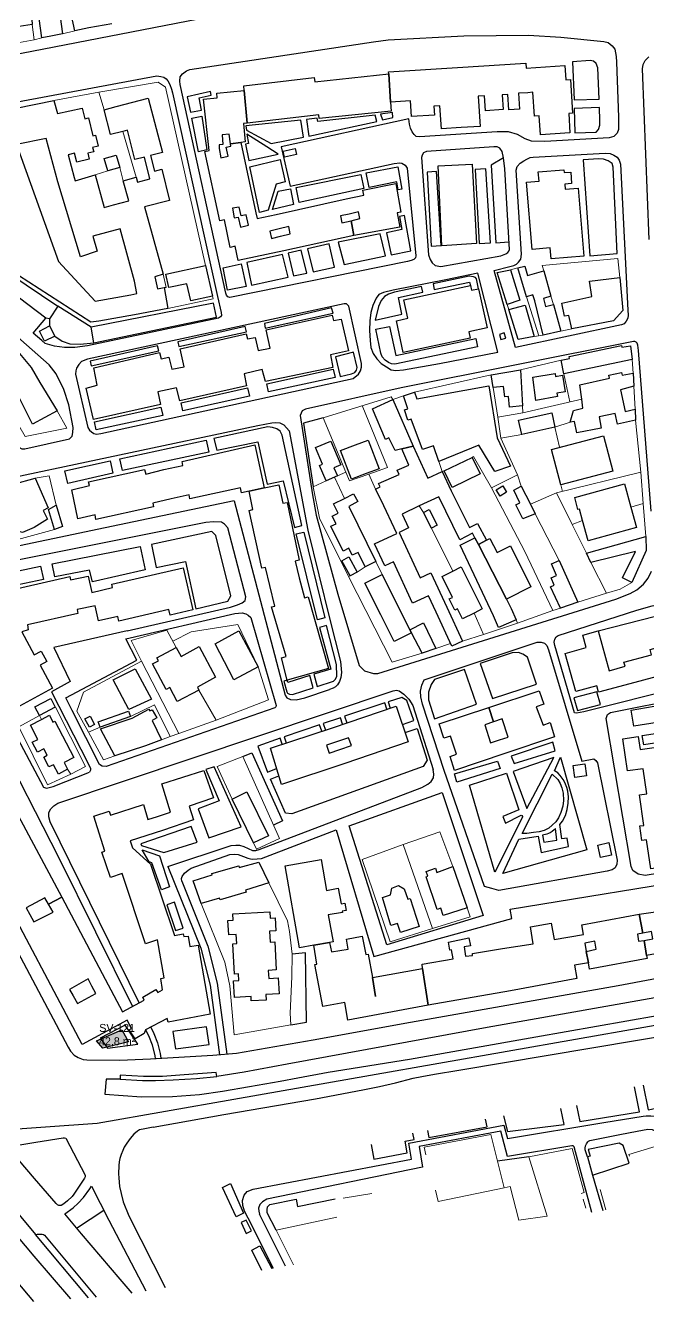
# Model space of a CAD drawing. Header units: metres. Extents: x -1319 to 2200, y -1209 to 1268.
# Drawn here: x -463.3 to -229.9, y -1209.4 to -731 of the extents above; entities that cross this region are included whole.
import ezdxf

# ---------------------------------------------------------------- set-up
doc = ezdxf.new("R2010")
doc.units = ezdxf.units.M
for name, color, linetype, lineweight, true_color in [('CLADIRI_CONTUR', 7, 'Continuous', 25, 0x4b5962), ('LIMITA_STUDIU', 7, 'Continuous', 25, 0x354c40), ('PARCELE_CONTUR', 7, 'Continuous', 13, 0xb58c63), ('PAVAJ', 7, 'Continuous', 25, 0xd1d6d2), ('STRAZI', 7, 'Continuous', 25, 0xc4cccb), ('VERDE_PLIN', 7, 'Continuous', 25, 0x286847)]:
    doc.layers.add(name, color=color, linetype=linetype, lineweight=lineweight, true_color=true_color)
doc.layers.add('VERDE_CONTUR_CALCUL', color=82, linetype='Continuous', true_color=0x286847)
doc.layers.add('VERDE_SUPRAFETE', color=7, linetype='Continuous', true_color=0x1e372a)

msp = doc.modelspace()

# ---------------------------------------------------------------- hatches: boundary and pattern name
at = {"layer": 'VERDE_PLIN'}
h = msp.add_hatch(color=256, dxfattribs=at)
h.dxf.hatch_style = 1
h.paths.add_polyline_path([(-436.72, -1111.72), (-434.4, -1114.46), (-424.72, -1112.02), (-427.23, -1107.51), (-436.72, -1111.72)])

# ---------------------------------------------------------------- linework, layer by layer
at = {"layer": 'CLADIRI_CONTUR'}
for points in [[(-449.42, -734.08), (-453.82, -734.98), (-457.26, -735.6), (-458.26, -728.31), (-461.02, -728.74), (-460.8, -730.64), (-465.66, -731.28), (-467.64, -716.85), (-468.57, -711.09), (-473.81, -711.91), (-476.8, -697.82), (-466.07, -695.87), (-462.52, -715.99), (-462.03, -720.16), (-455.77, -719.35), (-455.92, -718.16), (-451.75, -717.65), (-449.42, -734.08)], [(-278.25, -762.37), (-282.24, -762.63), (-282.61, -756.83), (-284.69, -756.96), (-284.34, -762.5), (-290.97, -762.92), (-291.34, -757.28), (-293.76, -757.43), (-293.02, -768.81), (-300.03, -769.26), (-307.5, -769.74), (-308.06, -761.06), (-310.3, -761.21), (-310.08, -764.59), (-318.71, -765.14), (-319.09, -759.22), (-326.53, -759.7), (-327.19, -749.08), (-327.26, -748.39), (-301.48, -746.74), (-275.8, -745.09), (-275.68, -746.94), (-261.2, -746.01), (-260.86, -751.29), (-259.17, -751.19), (-258.36, -763.87), (-259.78, -763.97), (-259.32, -771.2), (-270.36, -771.91), (-270.81, -764.83), (-272.6, -764.95), (-273.17, -756.02), (-275.09, -756.15), (-278.63, -756.37), (-278.25, -762.37)], [(-326.53, -759.7), (-326.32, -763.1), (-353.28, -765.83), (-353.42, -764.45), (-380.29, -767.55), (-381.39, -755.31), (-381.57, -753.63), (-355.13, -750.4), (-354.93, -752.03), (-327.19, -749.08), (-326.53, -759.7)], [(-386.56, -775.3), (-382.66, -774.87), (-377.01, -801.2), (-376.47, -803.3), (-369.36, -801.78), (-343.21, -795.91), (-336.56, -794.57), (-336.89, -792.71), (-324.55, -790.25), (-322.65, -800.96), (-324.1, -801.25), (-323.05, -806.59), (-340.25, -809.7), (-341.35, -804.16), (-338.02, -803.34), (-338.56, -800.82), (-342.07, -801.65), (-345.35, -802.38), (-344.86, -804.95), (-341.35, -804.16), (-340.25, -809.7), (-366.6, -815.47), (-383.62, -819.04), (-384.81, -813.7), (-386.6, -814.17), (-388.77, -803.83), (-390.51, -804.15), (-396.09, -778.24), (-394.49, -777.82), (-394.49, -777.82), (-396.61, -758.61), (-391.48, -758.04), (-391.68, -756.34), (-381.39, -755.31), (-380.29, -767.55), (-381.68, -767.72), (-381.02, -774.62), (-382.66, -774.87), (-386.56, -775.3)], [(-466.75, -775.55), (-450.92, -819.5), (-437.19, -834.33), (-423.93, -831.91), (-421.63, -831.49), (-422.48, -826.84), (-427.92, -807.18), (-438.11, -809.97), (-436.43, -815.57), (-442.68, -817.67), (-451.19, -789.54), (-455.62, -773.32), (-466.75, -775.55)], [(-386.97, -771.7), (-389.7, -771.97), (-389.46, -775.56), (-390.83, -775.71), (-390.73, -777.09), (-390.16, -780.61), (-387.45, -779.9), (-388.12, -776.61), (-386.44, -776.2), (-386.56, -775.3), (-386.97, -771.7)], [(-429.38, -779.57), (-428.04, -784.23), (-432.47, -785.5), (-433.81, -780.84), (-429.38, -779.57)], [(-362.35, -777.1), (-361.85, -779.29), (-366.26, -780.31), (-366.76, -778.11), (-362.35, -777.1)], [(-294.39, -812.66), (-307.3, -813.55), (-308.76, -783.6), (-296.02, -782.98), (-294.39, -812.66)], [(-256.23, -791.99), (-254.16, -817.48), (-266.4, -818.47), (-266.73, -814.37), (-273.51, -814.92), (-275.56, -789.68), (-270.91, -789.31), (-271.19, -785.86), (-261.62, -785.08), (-261.54, -786.13), (-259.05, -785.93), (-258.7, -790.27), (-261.27, -790.48), (-261.11, -792.38), (-256.23, -791.99)], [(-382.82, -806.58), (-379.81, -805.82), (-380.68, -802.01), (-382.5, -802.38), (-383.27, -799.09), (-385.78, -799.5), (-385.16, -803.08), (-383.69, -802.78), (-382.82, -806.58)], [(-364.14, -809.03), (-364.72, -806.38), (-368.26, -807.22), (-371.8, -808.08), (-371.17, -810.79), (-367.82, -809.95), (-367.82, -809.95), (-364.14, -809.03)], [(-393.25, -832.51), (-401.42, -834.18), (-402.84, -827.78), (-409.69, -829.26), (-410.79, -824.19), (-395.86, -820.95), (-393.25, -832.51)], [(-282.89, -835.64), (-286.55, -823.6), (-281.62, -822.55), (-278.14, -833.92), (-282.89, -835.64)], [(-266.47, -832.5), (-269.25, -833.27), (-268.52, -836.37), (-265.54, -835.6), (-262.79, -845.57), (-269.33, -847.06), (-272.49, -834.2), (-273.18, -831.9), (-275.61, -832.66), (-278.89, -821.86), (-276.26, -821.26), (-275.24, -824.74), (-269.12, -823), (-266.47, -832.5)], [(-243.05, -841.74), (-258.66, -844.74), (-259.71, -839.66), (-261.33, -839.96), (-262.3, -835.02), (-251.06, -832.64), (-251.95, -826.86), (-240.66, -825.44), (-239.5, -837.81), (-243.05, -841.74)], [(-290.35, -844.37), (-297.22, -845.86), (-296.72, -848.16), (-321.8, -853.58), (-324.38, -841.65), (-320.05, -840.72), (-321.54, -833.82), (-296.57, -828.42), (-296.17, -830.25), (-293.53, -829.67), (-290.35, -844.37)], [(-272.68, -847.63), (-278.78, -848.72), (-282.19, -837.47), (-276.15, -835.86), (-272.68, -847.63)], [(-345.07, -841.04), (-342.34, -852.9), (-349.05, -854.45), (-348.2, -859.23), (-373.47, -864.46), (-374.68, -859.99), (-381.39, -861.54), (-380.48, -866.06), (-405.51, -871.65), (-406.79, -866.83), (-406.79, -866.83), (-413.8, -868.31), (-412.75, -873.1), (-437.92, -878.66), (-440.61, -866.9), (-436.45, -865.85), (-437.8, -859.34), (-413.17, -853.57), (-412.57, -856), (-409.6, -855.29), (-408.49, -859.77), (-403.86, -858.98), (-405.44, -852.24), (-380.65, -846.58), (-380.21, -848.47), (-377.24, -847.9), (-376.18, -852.83), (-371.72, -851.96), (-373.17, -845.12), (-348.44, -839.59), (-347.97, -841.62), (-345.07, -841.04)], [(-479.32, -845.89), (-476.29, -843.16), (-466.83, -852.46), (-461.18, -859.18), (-457.98, -864.77), (-451.51, -875.49), (-460.68, -880.47), (-466.4, -869.19), (-472.99, -855.93), (-470.56, -854.62), (-479.32, -845.89)], [(-454.31, -843.64), (-452.39, -847.51), (-456.19, -849.39), (-458.11, -845.52), (-454.31, -843.64)], [(-259.46, -855.87), (-259.62, -855.09), (-239.95, -850.93), (-239.83, -851.63), (-236.68, -851.04), (-236.05, -856.23), (-261.67, -861.57), (-262.66, -856.5), (-259.46, -855.87)], [(-277.13, -873.53), (-281.98, -874.08), (-282.35, -870.05), (-283.72, -870.21), (-284.27, -866.27), (-288.15, -866.76), (-288.9, -861.98), (-277.83, -860.03), (-277.13, -873.53)], [(-257.56, -879.4), (-259.3, -879.76), (-257.97, -875.27), (-254.49, -874.51), (-254.9, -871.07), (-255.62, -865.75), (-244.56, -863.22), (-244.73, -862.1), (-240.01, -861.08), (-239.81, -862.13), (-235.6, -861.32), (-235.36, -866.26), (-240.42, -867.59), (-238.64, -875.66), (-234.93, -874.83), (-234.77, -878.91), (-241.55, -880.45), (-242.34, -876.49), (-242.34, -876.49), (-248.38, -877.7), (-247.59, -882), (-256.77, -883.7), (-257.56, -879.4)], [(-264.92, -861.44), (-264.73, -862.61), (-262.06, -862.12), (-261.13, -868.27), (-264.21, -868.88), (-263.97, -870.09), (-272.1, -871.57), (-273.21, -862.85), (-264.92, -861.44)], [(-321.38, -875.06), (-320.11, -874.68), (-321.69, -869.83), (-317.62, -868.39), (-316.72, -871), (-289.71, -866.07), (-286.6, -885.52), (-281.62, -896.16), (-287.48, -898.22), (-293.47, -888.31), (-308.41, -894.48), (-310.51, -888.57), (-314.54, -889.93), (-318.87, -878.53), (-320.08, -878.92), (-321.38, -875.06)], [(-328.46, -886.15), (-333.32, -874.71), (-325.75, -871.19), (-318.07, -888.7), (-322.33, -889.73), (-324.86, -890.32), (-327.17, -885.55), (-328.46, -886.15)], [(-277.35, -884.31), (-278.54, -878.96), (-266.15, -876.22), (-264.97, -881.57), (-277.35, -884.31)], [(-246.71, -884.79), (-243.21, -898.13), (-262.78, -903.26), (-266.28, -889.92), (-246.71, -884.79)], [(-436.93, -916.14), (-437.3, -914.45), (-443.73, -915.97), (-445.99, -905.05), (-439.35, -903.47), (-439.69, -902.02), (-418.7, -897.51), (-418.26, -899.16), (-411.51, -897.49), (-404.33, -895.91), (-404.67, -894.39), (-377.35, -888.26), (-373.91, -904.29), (-379.54, -905.52), (-382.4, -906.15), (-382.72, -904.28), (-401.75, -908.47), (-402.05, -906.96), (-408.73, -908.46), (-408.73, -908.46), (-415.63, -910.07), (-415.4, -911.39), (-436.93, -916.14)], [(-346.45, -899.88), (-350.66, -901.68), (-353.13, -895.9), (-351.99, -895.41), (-354.63, -889.23), (-348.93, -886.8), (-345.13, -895.7), (-347.76, -896.82), (-346.45, -899.88)], [(-345.28, -890.31), (-339.69, -888.22), (-334.91, -886.43), (-330.87, -897.23), (-335.64, -899.01), (-341.23, -901.11), (-345.28, -890.31)], [(-296.96, -919.19), (-293.96, -917.7), (-290.56, -923.93), (-293.63, -925.53), (-294.97, -923.04), (-295.87, -921.35), (-300.64, -923.79), (-308.48, -907.67), (-315.78, -911.09), (-322.14, -914.17), (-319.87, -919.38), (-323.32, -921.11), (-315.48, -938.01), (-311.45, -936.14), (-305.47, -949.05), (-299.56, -961.79), (-303.6, -963.66), (-309.5, -950.92), (-312.33, -944.81), (-318.26, -947.56), (-325.42, -932.11), (-328.7, -933.63), (-332.53, -925.37), (-324.14, -921.5), (-330.1, -908.9), (-332.14, -904.84), (-330.45, -903.95), (-331.03, -902.7), (-323.27, -899.32), (-324.03, -897.74), (-319.65, -895.84), (-322.33, -889.73), (-318.07, -888.7), (-312.61, -900.75), (-307.19, -898.25), (-303.81, -905.47), (-303.81, -905.47), (-296.96, -919.19)], [(-292.94, -899.13), (-303.41, -904.22), (-306.44, -897.99), (-295.97, -892.89), (-292.94, -899.13)], [(-466.27, -920.53), (-468.93, -913.83), (-466.07, -912.68), (-467.83, -902.91), (-459.77, -900.76), (-454.85, -911.81), (-456.7, -912.82), (-455.12, -916.05), (-460.14, -919.22), (-464.52, -921.11), (-466.27, -920.53)], [(-367.36, -968.11), (-365.71, -967.6), (-371.11, -948.96), (-369.88, -948.64), (-371.82, -940.93), (-373.37, -934.19), (-374.82, -934.5), (-379.59, -912.8), (-378.14, -912.48), (-379.54, -905.52), (-373.91, -904.29), (-368.47, -903.25), (-366.97, -910.11), (-365.32, -909.79), (-360.77, -931.4), (-362.25, -931.8), (-360.77, -938.07), (-358.79, -945.58), (-357.39, -945.17), (-349.84, -972.09), (-365.34, -976.47), (-367.36, -968.11)], [(-283.1, -905.97), (-285.53, -907.44), (-286.97, -905.08), (-284.53, -903.6), (-283.1, -905.97)], [(-278.16, -909.96), (-280.34, -905.17), (-277.55, -903.7), (-274.1, -910.47), (-272.39, -914.03), (-276.96, -915.93), (-279.59, -910.67), (-278.16, -909.96)], [(-236.51, -911.61), (-234.43, -919.23), (-252.51, -924.17), (-254.59, -916.54), (-255.75, -912.3), (-256.37, -912.5), (-257.54, -907.95), (-238.9, -902.86), (-236.51, -911.61)], [(-347.93, -910.34), (-343.78, -908.29), (-340.42, -906.56), (-338.78, -909.48), (-342.24, -911.36), (-332.05, -931.99), (-336.06, -933.97), (-338.74, -928.54), (-340.89, -929.6), (-342.19, -926.97), (-344.33, -928.02), (-348.92, -918.74), (-346.95, -917.77), (-348.37, -914.89), (-346.21, -913.82), (-347.93, -910.34)], [(-452.42, -919.94), (-454.75, -912.5), (-451.82, -910.88), (-449.47, -918.78), (-452.42, -919.94)], [(-309.05, -918.32), (-311.18, -919.43), (-314.25, -913.52), (-312.12, -912.41), (-309.05, -918.32)], [(-294.97, -923.04), (-293.63, -925.53), (-283.09, -946.11), (-281.31, -949.51), (-279.46, -953.85), (-286.09, -956.68), (-287.95, -952.34), (-300.42, -925.77), (-294.97, -923.04)], [(-273.92, -941.39), (-283.09, -946.11), (-293.63, -925.53), (-290.56, -923.93), (-289.4, -923.31), (-286.65, -928.63), (-281.56, -926.06), (-273.92, -941.39)], [(-239.67, -938.06), (-234.81, -928.21), (-251.47, -932.33), (-253.1, -928.85), (-230.93, -922.63), (-230.73, -927.76), (-236.15, -939.84), (-239.67, -938.06)], [(-342.2, -930.19), (-339.08, -935.9), (-341.73, -937.35), (-344.85, -931.64), (-342.2, -930.19)], [(-266.58, -941.46), (-265.21, -940.81), (-266.38, -938.02), (-264.32, -937.16), (-266.22, -932.76), (-263.35, -931.51), (-256.31, -947.24), (-262.9, -949.42), (-266.58, -941.46)], [(-330.23, -951.94), (-336.17, -940.13), (-329.73, -936.88), (-323.78, -948.69), (-319.35, -957.53), (-318.75, -958.69), (-325.19, -961.94), (-330.23, -951.94)], [(-303.31, -945.39), (-307.25, -937.57), (-303.19, -935.53), (-300.1, -933.97), (-292.18, -949.7), (-295.26, -951.26), (-299.57, -953.43), (-301.48, -949.66), (-302.43, -950.14), (-304.52, -946), (-303.31, -945.39)], [(-314.24, -954.94), (-309.54, -964.53), (-314.7, -966.33), (-318.75, -958.69), (-319.35, -957.53), (-314.24, -954.94)], [(-383.45, -957.89), (-376.19, -971.45), (-385.22, -976.37), (-392.23, -962.86), (-383.45, -957.89)], [(-224.18, -963.58), (-221.5, -973.72), (-236.94, -977.8), (-248.61, -980.96), (-249.27, -978.55), (-257.17, -980.74), (-261.13, -966.42), (-253.24, -964.23), (-254.54, -959.51), (-248.79, -957.92), (-244.64, -972.91), (-238.68, -971.23), (-239.09, -969.66), (-228.77, -966.93), (-229.29, -964.94), (-224.18, -963.58)], [(-398.22, -963.88), (-392.11, -975.37), (-398.95, -979.01), (-398.36, -980.14), (-406.5, -984.46), (-409.3, -979.2), (-410.68, -979.93), (-415.77, -970.36), (-413.52, -969.17), (-414.13, -968.03), (-406.86, -964.16), (-405.06, -967.52), (-398.22, -963.88)], [(-424.68, -987.47), (-430.49, -976.29), (-422.22, -972.22), (-416.15, -983.53), (-424.68, -987.47)], [(-308.3, -992.83), (-289.67, -986.67), (-270.88, -980.5), (-269.16, -985.48), (-271.92, -986.42), (-269.39, -993.26), (-266.76, -992.32), (-265.08, -997.71), (-283.78, -1003.99), (-302.61, -1010.32), (-304.26, -1005.06), (-301.82, -1004.24), (-304.11, -997.38), (-306.56, -998.16), (-308.3, -992.83)], [(-452.17, -986.53), (-458.12, -989.7), (-459.83, -986.49), (-453.88, -983.32), (-452.17, -986.53)], [(-458.72, -998.63), (-461.5, -993.31), (-457.36, -991.14), (-454.39, -989.59), (-453.06, -992.15), (-452.31, -991.76), (-445.19, -1005.4), (-448.9, -1007.34), (-447.57, -1009.87), (-451.04, -1011.69), (-452.9, -1008.14), (-454.55, -1009), (-456.5, -1005.27), (-455.23, -1004.61), (-456.47, -1002.23), (-458.89, -1003.49), (-460.85, -999.74), (-458.72, -998.63)], [(-437.5, -993.1), (-439.4, -994.09), (-441.06, -990.94), (-439.16, -989.94), (-437.5, -993.1)], [(-436.13, -992.04), (-424.73, -988.03), (-424.01, -990.09), (-435.41, -994.09), (-436.13, -992.04)], [(-415.85, -987.53), (-414.15, -990.61), (-415.85, -991.61), (-412.37, -998.78), (-418.44, -1001.04), (-418.44, -1001.04), (-429.89, -1004.8), (-435.21, -994.64), (-423.41, -990.65), (-417.19, -987.29), (-416.78, -988), (-415.85, -987.53)], [(-324.42, -986.2), (-319.91, -999.61), (-343.74, -1007.74), (-367.37, -1015.53), (-371.59, -1001.95), (-348.34, -994.27), (-324.42, -986.2)], [(-287.99, -992.09), (-291.22, -993.2), (-289.13, -999.94), (-285.66, -998.86), (-282.43, -997.85), (-284.75, -990.96), (-287.99, -992.09), (-289.67, -986.67), (-287.99, -992.09)], [(-342.26, -998.01), (-346.42, -999.42), (-350.56, -1000.81), (-349.55, -1003.87), (-345.58, -1002.39), (-341.2, -1000.92), (-342.26, -998.01)], [(-230.47, -1019.1), (-231.85, -1009.63), (-237.71, -1010.48), (-239.46, -998.45), (-233.71, -997.62), (-233.01, -1002.4), (-221.81, -1000.78), (-219.39, -1017.49), (-221.57, -1017.81), (-217.55, -1045.55), (-229.02, -1047.21), (-230.6, -1036.29), (-232.39, -1036.55), (-233.18, -1031.12), (-231.6, -1030.89), (-233.25, -1019.5), (-230.47, -1019.1)], [(-253.15, -1012.3), (-257.47, -1012.89), (-258.08, -1008.41), (-253.76, -1007.82), (-253.15, -1012.3)], [(-372.23, -1034.76), (-377.95, -1037.49), (-385.87, -1021.02), (-380.41, -1018.29), (-372.23, -1034.76)], [(-248.86, -1038.27), (-244.74, -1037.34), (-243.69, -1042.02), (-247.81, -1042.95), (-248.86, -1038.27)], [(-393.54, -1048.89), (-383.38, -1046.06), (-383.23, -1046.64), (-375.97, -1044.65), (-372.13, -1052.48), (-380.85, -1055.24), (-380.65, -1055.95), (-390.45, -1058.78), (-390.63, -1058.16), (-397.5, -1060.2), (-400.56, -1051.66), (-393.37, -1049.43), (-393.54, -1048.89)], [(-360.64, -1076.77), (-366.09, -1046.1), (-352.6, -1043.7), (-350.54, -1055.28), (-346.14, -1054.49), (-345.11, -1060.27), (-343.66, -1060.02), (-343.17, -1062.77), (-344.7, -1063.04), (-344.61, -1063.52), (-349.9, -1064.47), (-348.1, -1074.53), (-349.38, -1074.78), (-355.31, -1075.82), (-360.64, -1076.77)], [(-313.21, -1048.22), (-309.76, -1046.96), (-309.15, -1048.62), (-303.17, -1046.32), (-297.88, -1061.8), (-306.77, -1064.63), (-307.71, -1061.94), (-309.06, -1062.44), (-313.21, -1050.15), (-312.6, -1049.9), (-313.21, -1048.22)], [(-320.12, -1058.59), (-319.24, -1058.28), (-315.81, -1068.78), (-322.78, -1071.07), (-323.89, -1067.63), (-326.39, -1068.48), (-329.6, -1057.95), (-326.54, -1056.94), (-326.12, -1054.49), (-323.52, -1053.43), (-321.4, -1054.65), (-320.12, -1058.59)], [(-454.74, -1060.49), (-456.05, -1058.12), (-463.06, -1061.86), (-461.75, -1064.29), (-460.23, -1067.11), (-452.95, -1063.48), (-454.74, -1060.49), (-449.75, -1057.75), (-454.74, -1060.49)], [(-228.7, -1070.65), (-232.06, -1071.27), (-233.34, -1064.16), (-226.4, -1063.2), (-226.5, -1062.29), (-214.38, -1060.39), (-212.49, -1070.86), (-213.97, -1071.08), (-213.1, -1076.47), (-230.59, -1079.7), (-231.52, -1074.02), (-228.2, -1073.48), (-228.7, -1070.65)], [(-378.74, -1096.68), (-378.83, -1095.09), (-385, -1095.43), (-385.34, -1089.2), (-383.42, -1089.09), (-383.55, -1086.54), (-385.01, -1086.62), (-385.63, -1075.3), (-384.17, -1075.22), (-384.36, -1071.83), (-387.19, -1071.98), (-387.49, -1066.57), (-385.5, -1066.46), (-385.63, -1064.01), (-371.75, -1063.25), (-371.61, -1065.7), (-369.78, -1065.6), (-369.51, -1070.39), (-371.85, -1070.51), (-371.62, -1074.64), (-369.97, -1074.55), (-369.39, -1085.08), (-372.38, -1085.25), (-372.21, -1088.3), (-368.67, -1088.1), (-368.35, -1094.06), (-373.25, -1094.33), (-373.14, -1096.37), (-378.74, -1096.68)], [(-230.41, -1080.84), (-251.98, -1084.75), (-252.41, -1082.46), (-253.21, -1078.13), (-252.41, -1082.46), (-257.57, -1083.26), (-256.74, -1088.32), (-281.61, -1092.91), (-281.61, -1092.91), (-312.4, -1098.3), (-314.53, -1084.52), (-314.75, -1082.96), (-303.04, -1080.88), (-303.66, -1077.55), (-304.37, -1077.71), (-304.89, -1074.65), (-297.17, -1073.06), (-296.6, -1076.03), (-298.98, -1076.48), (-298.46, -1079.97), (-295.79, -1079.73), (-295.84, -1078.88), (-284.54, -1077.11), (-273.07, -1075.28), (-274.15, -1068.96), (-266.3, -1067.56), (-265.24, -1073.72), (-254.22, -1071.79), (-254.81, -1068.14), (-233.34, -1064.16), (-232.06, -1071.27), (-234.05, -1071.66), (-233.61, -1074.34), (-231.52, -1074.02), (-230.59, -1079.7), (-230.41, -1080.84)], [(-349.38, -1074.78), (-348.73, -1078.33), (-342.39, -1077.29), (-343.1, -1073.55), (-337.13, -1072.4), (-335.75, -1079.31), (-334.88, -1079.14), (-333.36, -1087.92), (-332.15, -1095.11), (-332.15, -1095.11), (-333.36, -1087.92), (-314.53, -1084.52), (-312.4, -1098.3), (-342.59, -1103.96), (-343.64, -1097.29), (-351.89, -1098.82), (-354.88, -1083.01), (-354.18, -1082.91), (-355.31, -1075.82), (-349.38, -1074.78)], [(-249.51, -1077.34), (-250, -1074.34), (-253.71, -1075.06), (-253.21, -1078.13), (-249.51, -1077.34)], [(-438.43, -1091.2), (-439.85, -1088.47), (-446.82, -1092.38), (-445.47, -1094.81), (-443.92, -1097.7), (-436.95, -1093.93), (-438.43, -1091.2)]]:
    msp.add_lwpolyline(points, close=True, dxfattribs=at)
for points in [[(-431.02, -730.32), (-439.61, -731.89), (-444.85, -733.01), (-448.07, -717.94)], [(-487.84, -766.18), (-452.69, -759.06), (-451.35, -764.02), (-442.07, -761.95), (-441.14, -765.9), (-439.73, -765.59), (-438.08, -772.29), (-437.1, -772.05), (-436.11, -776.15), (-438.22, -776.68), (-437.8, -778.33), (-440.03, -778.82), (-439.54, -781.08), (-444.15, -782.18), (-445.04, -778.78), (-447.33, -779.43), (-447.33, -779.43), (-445.13, -787.96), (-444.72, -789.15), (-437.23, -786.94), (-433.87, -799.21), (-430.36, -798.24), (-424.62, -796.67), (-426.7, -789.15), (-421.89, -787.82), (-421.36, -789.73), (-416.75, -788.48), (-418.76, -780.29), (-422.34, -781.21), (-425.18, -770.26), (-426.88, -770.7), (-431.46, -771.89), (-433.88, -762.54), (-429.31, -761.36), (-417.33, -758.24), (-412.06, -778.54), (-416.55, -779.7), (-415.05, -785.57), (-412.32, -784.88), (-409.37, -796.53), (-418.77, -798.99), (-411.76, -824.21), (-414.89, -825.22), (-414.89, -825.22), (-413.93, -829.69), (-411.39, -829.23), (-409.95, -837.09), (-422.56, -839.4), (-435.82, -841.83), (-438.87, -842.15), (-466.01, -824.76)], [(-473.61, -943.65), (-446.79, -937.58), (-446.47, -938.87), (-439.83, -937.5), (-438.44, -943.53), (-430.73, -941.75), (-430.73, -941.75), (-431.02, -940.49), (-404.31, -934.35), (-400.69, -950.08), (-409.16, -952.03), (-409.64, -949.95), (-428.4, -954.26), (-428.79, -952.58), (-435.98, -954.23), (-437.28, -948.54), (-444.04, -950), (-443.72, -951.49), (-462.56, -955.66), (-462.32, -957.6), (-464.67, -958.35), (-460.06, -966.91), (-457.45, -965.51), (-455.34, -969.43), (-457.9, -970.81), (-453.23, -979.48), (-465.62, -986.15)], [(-466.08, -1027.23), (-449.75, -1057.75), (-433.55, -1088.54), (-426.95, -1100.75), (-418.84, -1096.37), (-419.4, -1095.28), (-414.45, -1092.37), (-413.77, -1093.54), (-412.02, -1092.52), (-412.63, -1088.27), (-411.42, -1088.11), (-413.85, -1073.76), (-413.85, -1073.76), (-418.4, -1075.33), (-427.14, -1048.98), (-427.14, -1048.98), (-427.14, -1048.98), (-431.45, -1050.43), (-434.69, -1040.93), (-433.64, -1040.59), (-437.68, -1027.45), (-431.99, -1025.6), (-431.52, -1027.05), (-419.12, -1023.04), (-417.47, -1028.67), (-413.87, -1027.59), (-409.01, -1025.9), (-412.21, -1015.33), (-396.48, -1010.31), (-392.94, -1020.55), (-402.04, -1023.71), (-400.42, -1028.8), (-412.05, -1032.78), (-424.11, -1036.72), (-423.26, -1039.35), (-416.54, -1045.44), (-407.7, -1071.47), (-407.5, -1072.14), (-404.23, -1071.6), (-403.96, -1072.61), (-402.34, -1072.45), (-401.74, -1076.32), (-398.6, -1075.85), (-394.16, -1101.72), (-409.84, -1104.7), (-410.3, -1103.26), (-418.39, -1107.54), (-418.89, -1108.99), (-422.23, -1110.98), (-424.45, -1107.54), (-423.66, -1107), (-425.23, -1103.94), (-442.07, -1113.07), (-450.36, -1097.4), (-466.46, -1066.96)]]:
    msp.add_lwpolyline(points, dxfattribs=at)
at = {"layer": 'LIMITA_STUDIU'}
msp.add_lwpolyline([(-1151.04, -101.24), (-1199.93, -172.65), (-1248.44, -234.36), (-1254.36, -243.67), (-1210.28, -289.6), (-1183.63, -319.61), (-1140.69, -378.86), (-1120.25, -419.47), (-1109.9, -447.42), (-1094.89, -491.66), (-1062.55, -576.26), (-1039.27, -620.12), (-1000.46, -686.87), (-976.01, -726.46), (-940.69, -775.74), (-900.33, -827.74), (-859.19, -867.84), (-795.54, -918.3), (-607.19, -1065.51), (-531.65, -1126.57), (-496.46, -1146.75), (-436.44, -1142.61), (-129.2, -1088.54), (88.91, -1050.12)], dxfattribs=at)
at = {"layer": 'PARCELE_CONTUR'}
for points in [[(-468.38, -737.81), (-460.1, -736.32), (-460.8, -730.64)], [(-460.1, -736.32), (-457.26, -735.6)], [(-449.42, -734.08), (-444.85, -733.01)], [(-435.85, -756.02), (-413.63, -752.18), (-410.83, -754.07), (-395.86, -820.95)], [(-452.69, -759.06), (-435.85, -756.02), (-433.88, -762.54)], [(-426.88, -770.7), (-421.89, -787.82)], [(-428.04, -784.23), (-426.7, -789.15)], [(-437.23, -786.94), (-432.47, -785.5)], [(-281.62, -822.55), (-278.89, -821.86)], [(-269.12, -823), (-269.69, -820.98), (-241.33, -818.34), (-240.66, -825.44)], [(-411.76, -824.21), (-410.69, -829.16), (-411.39, -829.23)], [(-409.95, -837.09), (-393.07, -833.46), (-393.25, -832.51)], [(-282.89, -835.64), (-282.19, -837.47)], [(-275.61, -832.66), (-271, -847.34)], [(-266.47, -832.5), (-265.54, -835.6)], [(-262.79, -845.57), (-258.66, -844.74)], [(-272.68, -847.63), (-269.33, -847.06)], [(-236.05, -856.23), (-235.6, -861.32)], [(-277.83, -860.03), (-262.66, -856.5)], [(-317.62, -868.39), (-288.9, -861.98)], [(-261.67, -861.57), (-259.42, -872.11)], [(-466.4, -869.19), (-471.13, -871.85), (-463.44, -885.03), (-447.83, -881.96), (-451.51, -875.49)], [(-346.45, -899.88), (-343.3, -898.43), (-351.8, -878.04), (-326.28, -870.14), (-325.75, -871.19)], [(-325.75, -871.19), (-321.69, -869.83)], [(-288.15, -866.76), (-286.38, -877.82), (-277.02, -876.18)], [(-235.36, -866.26), (-234.93, -874.83)], [(-334.63, -899.19), (-327.7, -896.64), (-337.14, -873.5)], [(-277.13, -873.53), (-277.02, -876.18), (-254.9, -871.07)], [(-286.38, -877.82), (-285.23, -885.69), (-277.35, -884.31)], [(-264.97, -881.57), (-259.3, -879.76)], [(-234.77, -878.91), (-232.77, -898.41)], [(-264.97, -881.57), (-263.2, -889.12)], [(-285.23, -885.69), (-278.92, -899.49), (-288.75, -904.31), (-295.47, -892.63), (-295.97, -892.89)], [(-308.41, -894.48), (-307.19, -898.25)], [(-343.3, -898.43), (-341.89, -901.74), (-334.63, -899.19), (-332.14, -904.84)], [(-307.19, -898.25), (-306.44, -897.99)], [(-258.44, -918.08), (-264.34, -906.22), (-232.77, -898.41), (-231.92, -910.19)], [(-452.42, -919.94), (-470.29, -924.79), (-475.54, -905.33), (-467.83, -902.91)], [(-459.77, -900.76), (-454.44, -899.83), (-451.82, -910.88)], [(-350.66, -901.68), (-355.5, -903.98), (-353.15, -915.73), (-342.27, -937.55), (-341.73, -937.35)], [(-343.78, -908.29), (-347.55, -900.35)], [(-278.92, -899.49), (-277.55, -903.7)], [(-262.78, -903.26), (-262.12, -905.67)], [(-288.75, -904.31), (-276.18, -928.19), (-265.76, -950.29), (-262.9, -949.42)], [(-274.1, -910.47), (-264.34, -906.22)], [(-315.78, -911.09), (-314.25, -913.52)], [(-236.51, -911.61), (-231.92, -910.19), (-230.93, -922.63)], [(-272.39, -914.03), (-263.35, -931.51)], [(-254.59, -916.54), (-258.44, -918.08), (-253.1, -928.85)], [(-311.18, -919.43), (-303.19, -935.53)], [(-332.05, -931.99), (-329.73, -936.88)], [(-251.47, -932.33), (-245.62, -943.82)], [(-342.27, -937.55), (-325.9, -969.73), (-314.7, -966.33)], [(-339.08, -935.9), (-336.06, -933.97)], [(-256.31, -947.24), (-245.62, -943.82), (-240.53, -942.26), (-236.15, -939.84)], [(-295.26, -951.26), (-291.76, -959.29), (-299.56, -961.79)], [(-278.97, -955.07), (-265.76, -950.29)], [(-408.16, -961.77), (-401.3, -958.35), (-383.77, -955.52), (-376.19, -971.45), (-372.34, -983.85), (-391.92, -991.38), (-398.36, -980.14)], [(-291.76, -959.29), (-278.97, -955.07), (-279.46, -953.85)], [(-419.91, -969.36), (-423.8, -961.61), (-410.36, -957.73), (-406.86, -964.16)], [(-309.54, -964.53), (-304.05, -962.68)], [(-409.08, -997.6), (-405.84, -996.46), (-419.91, -969.36), (-441.61, -980.9), (-444.09, -988.07), (-439.8, -995.97)], [(-458.12, -989.7), (-465.8, -993.91), (-455.07, -1015.71), (-446.38, -1011.71)], [(-458.12, -989.7), (-457.36, -991.14)], [(-447.57, -1009.87), (-446.38, -1011.71), (-440.82, -1008.82), (-452.15, -986.56)], [(-412.37, -998.78), (-409.08, -997.6), (-415, -985.64), (-424.01, -990.09)], [(-435.41, -994.09), (-439.8, -995.97), (-434.16, -1006.29), (-429.89, -1004.8)], [(-405.84, -996.46), (-391.92, -991.38)], [(-385.87, -1021.02), (-391.56, -1008.78), (-381.96, -1005.12), (-368.19, -1035.81), (-376.8, -1039.84), (-377.95, -1037.49)], [(-303.17, -1046.32), (-308.03, -1033.25), (-321.88, -1038.01), (-310.81, -1069.59), (-296.77, -1065.15), (-297.88, -1061.8)], [(-321.88, -1038.01), (-337.13, -1043.65), (-326.69, -1074.57), (-310.81, -1069.59)], [(-372.13, -1052.48), (-365.16, -1066.66), (-364.39, -1070.63), (-363.36, -1079.2), (-363.54, -1087.68), (-364.12, -1101.34), (-363.9, -1105.72), (-385.14, -1109.42), (-386.81, -1091.11), (-388.66, -1082.22), (-397.5, -1060.2)], [(-309.76, -1167.62), (-308.72, -1171.95), (-284.01, -1166.81), (-289.01, -1146.74), (-314, -1151.52), (-313.38, -1154.41)], [(-267.89, -1177.44), (-274.69, -1155.19), (-258.55, -1151.99), (-253.99, -1168.54), (-255.1, -1168.88)], [(-236.99, -1154.94), (-237.25, -1154.28), (-225.81, -1150.74), (-218.58, -1170.27)], [(-284.01, -1166.81), (-281.66, -1166.24), (-278.45, -1178.9)], [(-245.86, -1175.07), (-247.95, -1167.39)], [(-344.33, -1170.66), (-333.61, -1168.91)], [(-254.4, -1171.1), (-253.36, -1174.4)], [(-346.73, -1177.85), (-369.38, -1182.73), (-362.87, -1195.66)], [(-278.45, -1178.9), (-267.89, -1177.44)]]:
    msp.add_lwpolyline(points, dxfattribs=at)
at = {"layer": 'PAVAJ'}
for points in [[(-257.76, -758.88), (-248.35, -758.6), (-248.86, -746.88), (-249.45, -745.2), (-250.55, -744.39), (-251.72, -744.1), (-258.39, -744.54), (-257.76, -758.88)], [(-358.01, -766.22), (-357.11, -772.47), (-331.69, -766.9), (-332.35, -764.59), (-353.81, -766.93), (-353.99, -765.69), (-358.01, -766.22)], [(-330.29, -764.2), (-329.59, -766.36), (-325.69, -765.46), (-325.84, -763.56), (-330.29, -764.2)], [(-257.43, -771.24), (-249.52, -770.95), (-248.61, -769.97), (-248.13, -768.38), (-248.06, -766.59), (-248.28, -761.68), (-257.73, -762.12), (-257.43, -771.24)], [(-380.49, -770.18), (-371.29, -775.23), (-359.17, -772.81), (-360.16, -766.4), (-380.75, -768.6), (-380.49, -770.18)], [(-379.7, -781.6), (-368.67, -779.24), (-372.89, -776.4), (-380.39, -771.71), (-379.81, -775.16), (-380.91, -775.41), (-379.7, -781.6)], [(-372.47, -800.26), (-375.62, -801.03), (-379.26, -783.91), (-367.92, -781.27), (-365.98, -789.59), (-369.43, -790.41), (-372.47, -800.26)], [(-323.71, -792.57), (-324.22, -789.55), (-334.52, -791.66), (-335.63, -786.18), (-323.88, -783.98), (-322.27, -792.34), (-323.71, -792.57)], [(-284.21, -780.57), (-288.86, -783.32), (-287.07, -812.44), (-282.18, -812.07)], [(-251.92, -817.32), (-241.66, -816.44), (-243.13, -784.13), (-243.5, -782.74), (-244.96, -781.71), (-246.79, -781.13), (-248.55, -780.91), (-254.34, -781.35), (-251.92, -817.32)], [(-336.51, -792.12), (-360.8, -797.35), (-361.97, -791.75), (-337.69, -786.81), (-336.51, -792.12)], [(-312.8, -785.96), (-311.34, -813.67), (-307.58, -813.47), (-309.32, -785.74), (-312.8, -785.96)], [(-294.87, -784.97), (-293.29, -812.66), (-289.12, -812.45), (-290.86, -784.75), (-294.87, -784.97)], [(-370.8, -799.99), (-368.71, -793.12), (-364.06, -792.15), (-362.89, -798.05), (-370.8, -799.99)], [(-322.34, -807.46), (-328.09, -808.67), (-326.29, -816.99), (-318.97, -815.45), (-321.35, -802.26), (-323.18, -802.63), (-322.34, -807.46)], [(-349.55, -812.83), (-357.69, -814.71), (-355.49, -823.29), (-347.5, -821.58), (-349.55, -812.83)], [(-330.38, -809.04), (-346.18, -812.19), (-343.99, -820.63), (-328.4, -817.35), (-330.38, -809.04)], [(-367.06, -816.79), (-380.43, -819.84), (-378.62, -828.36), (-364.97, -825.37), (-367.06, -816.79)], [(-360.03, -815.23), (-364.86, -816.36), (-362.9, -824.84), (-357.98, -823.8), (-360.03, -815.23)], [(-389.31, -821.8), (-382.52, -820.28), (-380.71, -828.8), (-387.65, -830.23), (-389.31, -821.8)], [(-472.37, -828.04), (-469.22, -824.08), (-451.27, -836.24), (-454.39, -840.9), (-455.67, -840.71)], [(-293.53, -829.67), (-294.4, -825.9), (-294.76, -825.5), (-295.46, -825.17), (-297.07, -824.99), (-310.64, -827.86), (-310.18, -830)], [(-310.18, -830), (-296.92, -827.18), (-296.57, -828.42)], [(-332.34, -841.47), (-322.31, -839.2), (-323.59, -832.93), (-314.43, -830.96), (-314.94, -828.8), (-325.05, -830.99), (-327.36, -831.73), (-328.79, -832.64), (-330.11, -834.07), (-331.06, -836.27), (-332.34, -841.47)], [(-452.39, -847.51), (-449.63, -849.39), (-446.7, -850.35), (-442.81, -850.49), (-437.69, -849.91), (-438.78, -844.05), (-451.27, -836.24)], [(-437.69, -849.91), (-391.75, -840.31), (-392.85, -835.11), (-438.78, -844.05)], [(-373.48, -844.42), (-348.06, -838.81), (-348.64, -836.87), (-373.83, -842.65), (-373.48, -844.42)], [(-454.39, -840.9), (-454.31, -843.64)], [(-405.89, -851.38), (-380.47, -845.77), (-381.06, -843.83), (-406.25, -849.61), (-405.89, -851.38)], [(-326.94, -843.85), (-324.56, -854.65), (-294.65, -848.32), (-293.92, -851.5), (-324.98, -857.95), (-326.19, -857.77), (-327.36, -857.29), (-328.61, -856.45), (-329.67, -855.17), (-330.25, -853.85), (-332.01, -844.87), (-326.94, -843.85)], [(-285.73, -846.77), (-285.22, -848.67), (-283.38, -848.19), (-283.98, -846.25), (-285.73, -846.77)], [(-438.77, -858.57), (-413.35, -852.97), (-413.93, -851.03), (-439.12, -856.81), (-438.77, -858.57)], [(-347.18, -855.15), (-345.42, -862.55), (-341.13, -861.6), (-339.89, -861.05), (-339.34, -860.2), (-339.12, -859.25), (-340.44, -853.43), (-347.18, -855.15)], [(-372.96, -865.37), (-348.09, -859.8), (-347.29, -862.95), (-372.3, -868.37), (-372.96, -865.37)], [(-405.05, -872.4), (-380.18, -866.83), (-379.37, -869.98), (-404.39, -875.4), (-405.05, -872.4)], [(-437.54, -879.62), (-412.67, -874.05), (-411.86, -877.2), (-436.88, -882.62), (-437.54, -879.62)], [(-351.8, -878.04), (-359.14, -880.1), (-355.5, -903.98)], [(-391.67, -890.21), (-376.25, -887.13), (-372.73, -902.96), (-366.8, -901.64), (-362.6, -919.17), (-359.76, -918.43), (-367.13, -884.52), (-367.93, -883.12), (-369.18, -882.17), (-370.79, -881.66), (-372.55, -881.44), (-392.73, -885.8), (-391.67, -890.21)], [(-427.01, -897.88), (-427.95, -893.46), (-395.69, -886.43), (-394.69, -891.01), (-427.01, -897.88)], [(-430.64, -898.78), (-447.46, -902.64), (-448.63, -897.92), (-431.63, -894.19), (-430.64, -898.78)], [(-416.18, -925.54), (-414.35, -934.25), (-403.44, -931.98), (-399.48, -949.71), (-387.54, -946.78), (-386.37, -944.87), (-392.01, -922.24), (-393.48, -920.7), (-416.18, -925.54)], [(-359.07, -920.96), (-351.23, -953.12), (-353.9, -953.85), (-361.89, -921.58), (-359.07, -920.96)], [(-453.4, -932.79), (-420.43, -926.27), (-418.46, -935.13), (-438.24, -939.53), (-439.33, -935.21), (-452.3, -937.7), (-453.4, -932.79)], [(-457.67, -933.65), (-456.62, -938.65), (-473.34, -942.15), (-474.39, -937.15), (-457.67, -933.65)], [(-353.19, -956.64), (-348.94, -972.28), (-355.28, -974.18), (-354.03, -978.8), (-347.88, -976.82), (-347.18, -976.05), (-346.71, -974.99), (-346.78, -970.59), (-350.52, -955.9), (-353.19, -956.64)], [(-248.79, -957.92), (-227.27, -952.4), (-224.18, -963.58)], [(-288.38, -983.36), (-271.82, -977.94), (-275.23, -967.81), (-276.93, -966.66), (-278.65, -966.07), (-281, -966.2), (-292.96, -970.21), (-288.38, -983.36)], [(-365.34, -976.47), (-366.5, -976.87), (-365.44, -980.79), (-365.11, -981.27), (-364.38, -981.71), (-363.24, -981.78), (-355.51, -979.37), (-356.78, -974.7), (-365.03, -977.32), (-365.34, -976.47)], [(-294.39, -985.49), (-298.86, -972.45), (-310.06, -976.18), (-311.35, -978.01), (-312.37, -980.91), (-312.33, -983.77), (-310.03, -990.94), (-294.39, -985.49)], [(-327.89, -987.37), (-328.73, -984.99), (-343.76, -989.97), (-342.89, -992.43)], [(-322.1, -993.1), (-317.87, -991.57), (-320.5, -984.09), (-322.33, -982.89), (-327.48, -984.53), (-326.63, -986.94)], [(-257.81, -983.09), (-256.46, -987.81), (-247.87, -985.56), (-249.21, -980.82), (-257.81, -983.09)], [(-236.43, -987.75), (-219.14, -984.74), (-217.93, -990.94), (-235.33, -993.72), (-236.43, -987.75)], [(-321.1, -996.06), (-316.62, -994.53), (-312.77, -1006.4), (-314.28, -1008.78), (-363.54, -1026.51), (-365.92, -1026.36), (-371.49, -1013.51), (-368.37, -1012.32)], [(-352.31, -995.58), (-353.16, -993.18), (-366.38, -997.7), (-365.62, -999.98)], [(-344.5, -992.97), (-345.35, -990.52), (-351.82, -992.7), (-350.97, -995.14)], [(-232.24, -997.24), (-216.65, -994.78), (-214.93, -1005.55), (-220.09, -1006.21), (-221.19, -999.03), (-231.6, -1000.71), (-232.24, -997.24)], [(-367.18, -1000.5), (-367.94, -998.25), (-376.23, -1001.2), (-372.66, -1010.91), (-369.23, -1009.54)], [(-265.79, -999.72), (-281.29, -1004.9), (-280.28, -1007.74), (-264.84, -1002.92), (-265.79, -999.72)], [(-381.96, -1005.12), (-378.52, -1003.73), (-367.09, -1029.22), (-370.46, -1030.76)], [(-398.63, -1024.68), (-394.6, -1035.59), (-382.51, -1031.42), (-392.62, -1008.93), (-395.77, -1009.88), (-390.72, -1021.71), (-398.63, -1024.68)], [(-302.61, -1011.6), (-286.49, -1006.76), (-285.49, -1009.6), (-301.66, -1014.68), (-302.61, -1011.6)], [(-284.42, -1048.99), (-278.42, -1036.02), (-271.24, -1034.89), (-270.1, -1041.04), (-259.81, -1038.85), (-260.32, -1035.7), (-262.37, -1035.99), (-263.11, -1030.57), (-262.15, -1029.25), (-260.97, -1027.16), (-260.35, -1025), (-259.95, -1022.62), (-259.84, -1020.24), (-260.06, -1018.11), (-260.48, -1016.65), (-261.25, -1014.85), (-261.91, -1013.64), (-262.95, -1012.14), (-263.92, -1011.14), (-265.07, -1010.38), (-262.87, -1005.26)], [(-262.87, -1005.26), (-253.01, -1040.05), (-284.42, -1048.99)], [(-280.6, -1010.64), (-275.47, -1024.6), (-265.3, -1005.49), (-280.6, -1010.64)], [(-297.02, -1015.86), (-283.14, -1011.36), (-278.42, -1025.02), (-284.5, -1027.55), (-283.47, -1030.11), (-277.9, -1027.22), (-277.56, -1027.11), (-277.3, -1027.22), (-277.15, -1027.51), (-277.15, -1027.82), (-287.5, -1048.41), (-297.02, -1015.86)], [(-277.21, -1033.96), (-265.93, -1011.74), (-263.91, -1013.64), (-262.96, -1015.18), (-262.3, -1016.79), (-261.83, -1018.83), (-261.7, -1021.52), (-261.99, -1023.75), (-262.68, -1026.06), (-263.64, -1028.08), (-264.59, -1029.52), (-265.96, -1030.86), (-267.17, -1031.92), (-268.93, -1032.76), (-270.87, -1033.31), (-272.92, -1033.61), (-275.52, -1033.9), (-277.21, -1033.96)], [(-419.88, -1038.49), (-411.52, -1041.09), (-399.03, -1037.13), (-401.27, -1031.35), (-420.13, -1037.76), (-419.88, -1038.49)], [(-269.15, -1037.24), (-264.19, -1036.41), (-264.74, -1032.07), (-265.21, -1032.58), (-265.93, -1033.19), (-266.77, -1033.72), (-268, -1034.16), (-269.63, -1034.56), (-269.15, -1037.24)], [(-419.58, -1040.06), (-413.14, -1042.26), (-409.4, -1053.95), (-412.4, -1055.01), (-415.96, -1044.93), (-417.02, -1044.6), (-419.58, -1040.06)], [(-410.33, -1060.65), (-407.11, -1070.35), (-404.22, -1069.4), (-407.57, -1059.7), (-410.33, -1060.65)], [(-363.9, -1105.72), (-358.08, -1104.68), (-358.45, -1078.67), (-363.36, -1079.2)], [(-432.57, -1114.42), (-421.21, -1112.92), (-425.97, -1105.81), (-435.31, -1110.72), (-432.57, -1114.42)], [(-407.15, -1114.64), (-394.47, -1113.03), (-395.5, -1106.47), (-408.12, -1108.23), (-407.15, -1114.64)], [(-256.87, -1135.97), (-255.56, -1141.88), (-233.29, -1138.36), (-235.13, -1128.87)], [(-231.88, -1128.3), (-230.07, -1137.56), (-222.3, -1135.95), (-220.14, -1144.01), (-206.9, -1142.02)], [(-284.18, -1139.85), (-282.74, -1145.73), (-261.49, -1143.02), (-262.71, -1137.02)], [(-312.64, -1145.29), (-312.15, -1147.89), (-290.36, -1143.97), (-290.97, -1141.03)], [(-333.8, -1150.54), (-332.83, -1156.04), (-320.3, -1153.62), (-321.11, -1149.3), (-317.74, -1148.64), (-318.18, -1146.31)], [(-274.69, -1155.19), (-286.51, -1156.77)], [(-252.79, -1155.22), (-250.81, -1162.05)], [(-386.54, -1165.19), (-381.62, -1176.27), (-384.35, -1177.65), (-389.51, -1166.73), (-386.54, -1165.19)], [(-369.38, -1182.73), (-372.75, -1176.23), (-372.83, -1175.06), (-372.61, -1173.88), (-371.73, -1173.08), (-361.91, -1171.03), (-361.4, -1173.81), (-347.34, -1170.92)], [(-444.18, -1181.87), (-433.99, -1175.17)], [(-382.48, -1179.85), (-380.65, -1183.91), (-378.7, -1182.92), (-380.65, -1178.89), (-382.48, -1179.85)], [(-374.84, -1197.77), (-378.53, -1190.13), (-375.49, -1188.55)], [(-375.49, -1188.55), (-371.08, -1197.11)]]:
    msp.add_lwpolyline(points, dxfattribs=at)
at = {"layer": 'STRAZI'}
for points in [[(-596.29, -766.47), (-460.98, -740.62), (-327.64, -714.53)], [(-319.71, -765.96), (-367.54, -776.43), (-364.14, -791.16), (-325.2, -782.77), (-323.08, -782.41), (-322.27, -782.55), (-321.1, -783.28), (-320.29, -784.46), (-317.07, -817.35), (-317.21, -818.08), (-317.84, -818.7), (-318.83, -819.14), (-320.15, -819.47), (-386.81, -832.95), (-387.58, -832.66), (-388.02, -832.07), (-388.31, -831.38), (-405.42, -753.14), (-405.56, -751.82), (-405.34, -750.21), (-404.54, -749.04), (-403.07, -748.01), (-401.75, -747.43), (-332.97, -737.1), (-327.47, -736.29), (-299.05, -734.82), (-274.87, -734.61), (-262.71, -735.34), (-246.63, -736.95), (-244.95, -737.39), (-243.45, -738.6), (-242.46, -739.88), (-242.05, -742.55), (-241.91, -744.68), (-241.17, -765.37), (-241.1, -769.99), (-241.61, -771.31), (-242.86, -772.63), (-244.62, -773.14), (-268.79, -774.46), (-273.7, -774.38), (-276.04, -773.43), (-278.97, -771.89), (-282.34, -770.79), (-286.59, -770.87), (-315.68, -772.7), (-316.96, -772.59), (-317.73, -771.78), (-318.5, -770.87), (-319.12, -769.51), (-319.45, -767.9), (-319.71, -765.96)], [(-229.58, -811.24), (-232.11, -747.18), (-231.82, -745.57), (-231.16, -744.03), (-229.78, -742.71)], [(-587.58, -849.73), (-612.77, -802.3), (-613.22, -800.94), (-613.55, -799.26), (-613.43, -797.29), (-612.86, -795.61), (-612.16, -794.54), (-610.64, -792.9), (-609.12, -791.75), (-607.4, -791.14), (-497.24, -768.94), (-497.98, -765.43), (-414.07, -749.86), (-412.64, -750.07), (-411.53, -750.36), (-410.63, -750.97), (-409.97, -751.75), (-409.27, -753.1), (-408.62, -754.83), (-408.25, -756.18), (-391.38, -832.54)], [(-394.03, -755.73), (-402.78, -757.73), (-401.57, -763.51), (-397.44, -762.74), (-398.24, -758.13), (-393.74, -757.1), (-394.03, -755.73)], [(-401.06, -765.75), (-397.22, -764.91), (-395.35, -777.62), (-398.5, -778.39), (-401.06, -765.75)], [(-307.65, -821.27), (-285.17, -817.35), (-283.37, -816.58), (-282.6, -816.14), (-282.23, -815.63), (-282.02, -814.97), (-283.77, -784.68), (-284.21, -780.57), (-284.73, -778.23), (-285.6, -776.98), (-286.63, -776.4), (-287.88, -776.4), (-313.08, -778.16), (-314.17, -778.74), (-314.69, -779.55), (-314.98, -780.43), (-312.27, -816.98), (-311.76, -818.67), (-310.95, -819.91), (-309.85, -820.94), (-307.65, -821.27)], [(-273.11, -780.34), (-246.08, -778.8), (-244.25, -778.98), (-242.93, -779.53), (-241.61, -780.34), (-240.88, -781.51), (-240.37, -782.94), (-237.58, -837.7), (-237.47, -839.56), (-237.62, -840.66), (-238.21, -841.8), (-239.01, -842.79), (-240.04, -843.19), (-279.78, -851.74), (-287.73, -822.79), (-281.87, -821.36), (-280.37, -820.96), (-279.38, -820.44), (-278.57, -819.71), (-277.73, -818.61), (-277.44, -816.71), (-279.49, -785.21), (-279.12, -783.89), (-277.95, -782.64), (-276.56, -781.76), (-275.46, -781.1), (-274.29, -780.45), (-273.11, -780.34)], [(-308.2, -857.64), (-286.34, -853.39), (-293.81, -823.8), (-305.82, -826.29), (-325.6, -830.17), (-329.19, -831.12), (-330.88, -831.85), (-331.9, -833.17), (-333.18, -835.96), (-333.95, -838.56), (-334.28, -841.74), (-334.43, -845.33), (-334.17, -849.07), (-333.95, -851.71), (-333.08, -853.9), (-331.68, -855.95), (-330.03, -857.71), (-328.09, -858.96), (-326.37, -860.02), (-324.54, -860.31), (-321.72, -860.13), (-308.2, -857.64)], [(-391.38, -832.54), (-390, -838.63), (-389.92, -839.65), (-390.29, -840.2), (-391.02, -840.71), (-440.07, -851.08), (-444.9, -851.66), (-448.71, -851.66), (-452.45, -851.15), (-455.96, -850.16), (-457.28, -849.14), (-460.51, -846.32), (-455.67, -840.71), (-472.37, -828.04)], [(-435.09, -883.94), (-340.51, -863.28), (-338.61, -861.74), (-337.8, -860.42), (-337.43, -859.03), (-337.43, -857.64), (-342.2, -836.25), (-343.07, -835.3), (-343.88, -835.3), (-440.14, -856.03), (-442.34, -856.98), (-443.36, -858.08), (-444.21, -859.4), (-444.43, -860.5), (-444.57, -861.74), (-440.03, -881.7), (-439.41, -882.66), (-438.67, -883.32), (-437.76, -883.9), (-436.73, -884.16), (-435.09, -883.94)], [(-472.98, -878.62), (-468.71, -887.19), (-467.76, -888), (-466.95, -888.51), (-464.69, -889.72), (-463.58, -889.72), (-446.87, -885.98), (-445.89, -884.9), (-445.56, -883.57), (-445.49, -881.74), (-447.1, -873.17), (-449.04, -867.49), (-451.9, -861.56), (-454.42, -858.22), (-471.42, -843.2), (-476.62, -839.1), (-477.57, -838.81), (-486.44, -840.58), (-486.6, -841.02), (-485.58, -846.76), (-484.3, -851.08), (-481.99, -857.53), (-472.98, -878.62)], [(-235.52, -849.48), (-322.58, -866.87), (-358.48, -874.79), (-359.72, -875.45), (-360.47, -877.22), (-355.81, -907), (-354.41, -914.57), (-346.3, -944.25), (-338.31, -970.99), (-336.34, -972.93), (-332.98, -973.98), (-331.3, -973.9), (-242.15, -946.07), (-236.72, -943.94), (-234.23, -942.55), (-231.74, -940.5), (-229.98, -938.23), (-228.81, -935.52)], [(-228.87, -913.01), (-233.57, -852.88), (-233.87, -850.79), (-234.16, -850.08), (-234.49, -849.73), (-234.97, -849.46), (-235.52, -849.48)], [(-480.14, -902.94), (-376.33, -880.96), (-371.06, -879.93), (-369.59, -879.86), (-368.06, -880.01), (-366.59, -880.74), (-364.5, -882.94), (-357.58, -920.22), (-349.3, -953.7), (-345.27, -969.45), (-345.02, -972.13), (-344.98, -973.55), (-345.2, -975.42), (-345.68, -977), (-346.41, -978.17), (-347.18, -978.94), (-348.06, -979.42), (-349.37, -980)], [(-385.2, -909.16), (-433.47, -919.34), (-497.21, -932.68)], [(-385.2, -909.16), (-366.04, -982.02), (-365.38, -983.04), (-363.99, -983.7), (-361.86, -983.77), (-358.71, -983.11), (-349.37, -980)], [(-425.23, -957.99), (-386.55, -949.07), (-383.92, -948.23), (-382.18, -947.48), (-381.06, -946.56), (-380.84, -945.24), (-387.58, -919.31), (-388.75, -917.92), (-389.92, -917.18), (-392.89, -917.04), (-395.71, -917.26), (-475.78, -933.3), (-476.73, -934.25), (-478.05, -935.86), (-473.07, -960.19), (-483.62, -965.9), (-456.59, -1016.59), (-455.49, -1016.89), (-453, -1016.37), (-439.37, -1010.95)], [(-425.74, -960.99), (-384.94, -951.5), (-382.19, -951.18), (-380.73, -951.54), (-379.89, -952.02), (-378.86, -952.91), (-369.37, -985.9), (-369.48, -986.45), (-369.96, -986.85), (-433.07, -1008.83), (-434.61, -1008.75), (-435.56, -1008.1), (-445.82, -987.8), (-448.23, -983.04), (-421.57, -968.98), (-425.74, -960.99)], [(-257.57, -988.74), (-264.96, -963.43), (-265.22, -962.18), (-265.04, -961.12), (-264.45, -960.17), (-263.79, -959.73), (-234.23, -950.2), (-228.45, -948.52), (-226.03, -948.01), (-224.12, -948.01), (-222.95, -948.59), (-222.07, -949.76), (-216.29, -978.04), (-216.4, -978.63), (-217.09, -978.96), (-217.82, -979.21), (-254.09, -988.26), (-256.87, -988.85), (-257.57, -988.74)], [(-425.23, -957.99), (-452.67, -964.25), (-446.59, -976.92), (-453.55, -980.81), (-439.85, -1007.69), (-438.97, -1009.56), (-438.97, -1010.22), (-439.37, -1010.95)], [(-313.89, -976.29), (-274.99, -963.33), (-271.62, -962.23), (-270.16, -962.15), (-268.84, -962.59), (-268.03, -963.47), (-267.37, -965.01), (-254.92, -1006.84), (-250.38, -1005.96), (-249.57, -1006.55), (-248.99, -1007.5), (-241.66, -1043.91), (-241.81, -1045.45), (-242.39, -1046.77), (-243.49, -1047.5), (-245.32, -1048.01), (-285.91, -1055.26), (-288.62, -1054.6), (-291.35, -1053.84), (-306.42, -1010.28), (-314.62, -985.38), (-315.21, -982.74), (-315.36, -980.62), (-314.84, -978.27), (-313.89, -976.29)], [(-420.76, -1097.41), (-454.05, -1029.55), (-454.64, -1027.65), (-454.64, -1026.11), (-453.9, -1024.72), (-452.73, -1023.62), (-451.19, -1022.59), (-325.56, -980.4), (-324.38, -980.25), (-323.36, -980.4), (-321.56, -981.75), (-319.7, -983.55), (-318.19, -985.89), (-310.61, -1009.92)], [(-205.77, -1045.58), (-231.19, -1049.69), (-233.76, -1049.17), (-235.74, -1047.78), (-236.39, -1046.32), (-245.7, -990.86), (-245.19, -989.32), (-244.16, -988.59), (-216.47, -983.02), (-215.92, -983.1), (-215.52, -983.5), (-205.77, -1045.58)], [(-486.55, -993.76), (-484.45, -992.92), (-482.91, -992.7), (-481.59, -992.78), (-479.32, -993.29), (-477.35, -994.39), (-475.81, -995.63), (-474.41, -997.1), (-450.97, -1042.81), (-423.31, -1098.78)], [(-410.02, -1046.36), (-386.25, -1038.49), (-384.49, -1038.27), (-383.1, -1038.34), (-381.49, -1038.85), (-378.34, -1040.32), (-376.98, -1040.32), (-375.77, -1039.99), (-314.79, -1016.69), (-312.52, -1015.45), (-311.35, -1014.42), (-310.47, -1013.1), (-310.39, -1011.64), (-310.61, -1009.92)], [(-307.17, -1018.53), (-291.79, -1064.68), (-327.9, -1075.74), (-342.11, -1031.05), (-307.17, -1018.53)], [(-494.14, -1025.84), (-447.41, -1114.01), (-446.46, -1115.61), (-445.11, -1117.05), (-443.67, -1117.91), (-441.75, -1118.65), (-440.31, -1118.81), (-427.96, -1118.89), (-416.56, -1118.4), (-393.17, -1117.09), (-384.22, -1116.35), (-355.5, -1111.34), (-319.07, -1104.62), (-241.19, -1090.89), (-205.37, -1084.19), (-204.01, -1083.71), (-202.51, -1083.2), (-201.56, -1082.18), (-200.62, -1078.6), (-200.83, -1075.73), (-205.1, -1049.77)], [(-404.8, -1051.75), (-404.91, -1050.8), (-404.69, -1050.1), (-403.81, -1048.82), (-402.42, -1047.65), (-401.21, -1046.88), (-386.74, -1041.86), (-385.17, -1041.67), (-383.63, -1041.78), (-381.65, -1042.55), (-380.04, -1043.18), (-379.09, -1043.47), (-378.14, -1043.54), (-374.91, -1043.32), (-346.93, -1032.55), (-332.79, -1080.1), (-281.07, -1065.81), (-281.75, -1062.33), (-205.1, -1049.77)], [(-410.02, -1046.36), (-397.7, -1076.91), (-394.18, -1090.76), (-390.68, -1116.88)], [(-404.8, -1051.75), (-394.99, -1076.18), (-391.47, -1090.02), (-387.9, -1116.65)], [(-427.92, -1126.07), (-433.17, -1126.01), (-433.57, -1131.69), (-419.89, -1132.63), (-408.21, -1132.54), (-398.1, -1131.82), (-389.47, -1130.53), (-379.43, -1128.84), (-367.91, -1126.77), (-361.24, -1125.52), (-349.92, -1123.37), (-319.46, -1118.54), (-272.13, -1110.22), (-226.68, -1102.21), (-200.07, -1097.51), (-201.41, -1090.89), (-290.29, -1106.68), (-365.31, -1120.37), (-381.37, -1123.37), (-391.68, -1125.07)], [(-418.39, -1107.54), (-417.26, -1109.73), (-415.83, -1113.21), (-414.88, -1117.28), (-414.74, -1118.3)], [(-416.43, -1106.51), (-415.26, -1108.91), (-413.83, -1112.39), (-412.88, -1116.45), (-412.61, -1118.18)], [(-415.46, -1144.02), (-389, -1139.35), (-354.66, -1133.44), (-336.88, -1130.01), (-330.66, -1128.8), (-324.71, -1127.37), (-318.07, -1125.72), (-314.87, -1125.07), (-310.02, -1124.17), (-300.96, -1122.69), (-201.34, -1105.87), (-196.83, -1105.54), (-195.1, -1105.87), (-193.63, -1107.1), (-172.6, -1162.17)], [(-427.92, -1126.07), (-419.55, -1126.59), (-414.67, -1126.59), (-408.05, -1126.32), (-399.29, -1125.78), (-391.68, -1125.07), (-391.95, -1123.55), (-403.89, -1124.49), (-411.99, -1125.07), (-419.15, -1125.07), (-427.83, -1124.6), (-427.92, -1126.07)], [(-370.38, -1196.99), (-379.9, -1178.23), (-381.3, -1175.59), (-381.96, -1173.46), (-382.03, -1171.49), (-381.44, -1169.51), (-380.27, -1168.19), (-378.07, -1167.24), (-318.69, -1156.11), (-319.71, -1150.03), (-284.08, -1143.28), (-282.69, -1148.34), (-246.58, -1142.33), (-231.93, -1139.99), (-230.75, -1139.77), (-229, -1139.84), (-227.6, -1139.99), (-225.85, -1140.79), (-224.67, -1141.67), (-223.72, -1142.99), (-213.04, -1169.29)], [(-448.23, -1148.23), (-440.94, -1162), (-440.98, -1162.72), (-441.28, -1163.2), (-445.24, -1169.19), (-445.92, -1170), (-447.57, -1171.66), (-449.02, -1172.83), (-449.94, -1173.37), (-450.8, -1173.47), (-451.33, -1173.23), (-451.89, -1172.73), (-459.99, -1163.33), (-468.57, -1153.12), (-468.85, -1152.72), (-468.97, -1152.27), (-468.95, -1151.87), (-468.83, -1151.53), (-468.49, -1151.19), (-459.42, -1149.64), (-449.24, -1148.01), (-448.71, -1148.01), (-448.23, -1148.23)], [(-415.46, -1144.02), (-418.59, -1144.63), (-420.6, -1145.11), (-421.4, -1145.51), (-422.77, -1146.68), (-424.14, -1148.24), (-425.42, -1149.99), (-426.33, -1151.56), (-426.93, -1152.81), (-427.55, -1154.33), (-428.04, -1155.74), (-428.28, -1157.01), (-428.4, -1158.41), (-428.48, -1161.49), (-428.4, -1163.01), (-428.08, -1166.31), (-427.55, -1168.96), (-426.81, -1172), (-424.58, -1177.24), (-411.01, -1204.14)], [(-251.11, -1175.99), (-257.78, -1151.39), (-258.14, -1151.03), (-258.66, -1151.03), (-282.68, -1155.02), (-285.25, -1145.5), (-315.87, -1151.29), (-314.59, -1159.01), (-372.94, -1171.06), (-374.55, -1172.09), (-375.57, -1173.04), (-376.01, -1174.43), (-375.94, -1175.61), (-375.65, -1176.71)], [(-250.81, -1162.05), (-237.15, -1157.49), (-239.43, -1150.94), (-240.93, -1150.02), (-252.47, -1152.48), (-251.73, -1154.93), (-252.79, -1155.22), (-253.6, -1152.55), (-253.56, -1151.93), (-253.44, -1151.05), (-253.11, -1150.3), (-252.67, -1149.6), (-252.32, -1149.27), (-251.92, -1149.01), (-240.67, -1146.74), (-234.15, -1145.5), (-230.12, -1144.84), (-228.51, -1144.91), (-226.9, -1145.79), (-225.95, -1147.26), (-217.11, -1170.01)], [(-250.81, -1162.05), (-247, -1175.27)], [(-446.33, -1208.45), (-460.09, -1192.4), (-481, -1167.72), (-476.39, -1164.32), (-459.57, -1184.35)], [(-448.57, -1176.51), (-445.5, -1174.3), (-443.65, -1172.53), (-441.64, -1170.4), (-439.19, -1167.18), (-438.57, -1166.18), (-432.06, -1178.96), (-418.28, -1205.42)], [(-423.32, -1206.3), (-427.84, -1201.03), (-442.34, -1184.11), (-448.57, -1176.51)], [(-365.96, -1196.21), (-375.65, -1176.71)], [(-459.57, -1184.35), (-458.94, -1184.23), (-458.32, -1184.13), (-457.7, -1184.13), (-457.11, -1184.17), (-456.61, -1184.31), (-456.19, -1184.6), (-436.88, -1207.8)], [(-439.73, -1207.99), (-459.57, -1184.35)], [(-466.91, -1201.52), (-460.34, -1209.41)]]:
    msp.add_lwpolyline(points, dxfattribs=at)
at = {"layer": 'VERDE_CONTUR_CALCUL'}
msp.add_lwpolyline([(-436.72, -1111.72), (-427.23, -1107.51), (-424.72, -1112.02), (-434.4, -1114.46), (-436.72, -1111.72)], close=True, dxfattribs=at)

# ---------------------------------------------------------------- texts
at = {"layer": 'VERDE_SUPRAFETE', "insert": (-429.02, -1109.62), "char_height": 3, "width": 36, "attachment_point": 5}
msp.add_mtext('SV-121\\P42,8 m²', dxfattribs=at)

doc.saveas('drawing.dxf')
